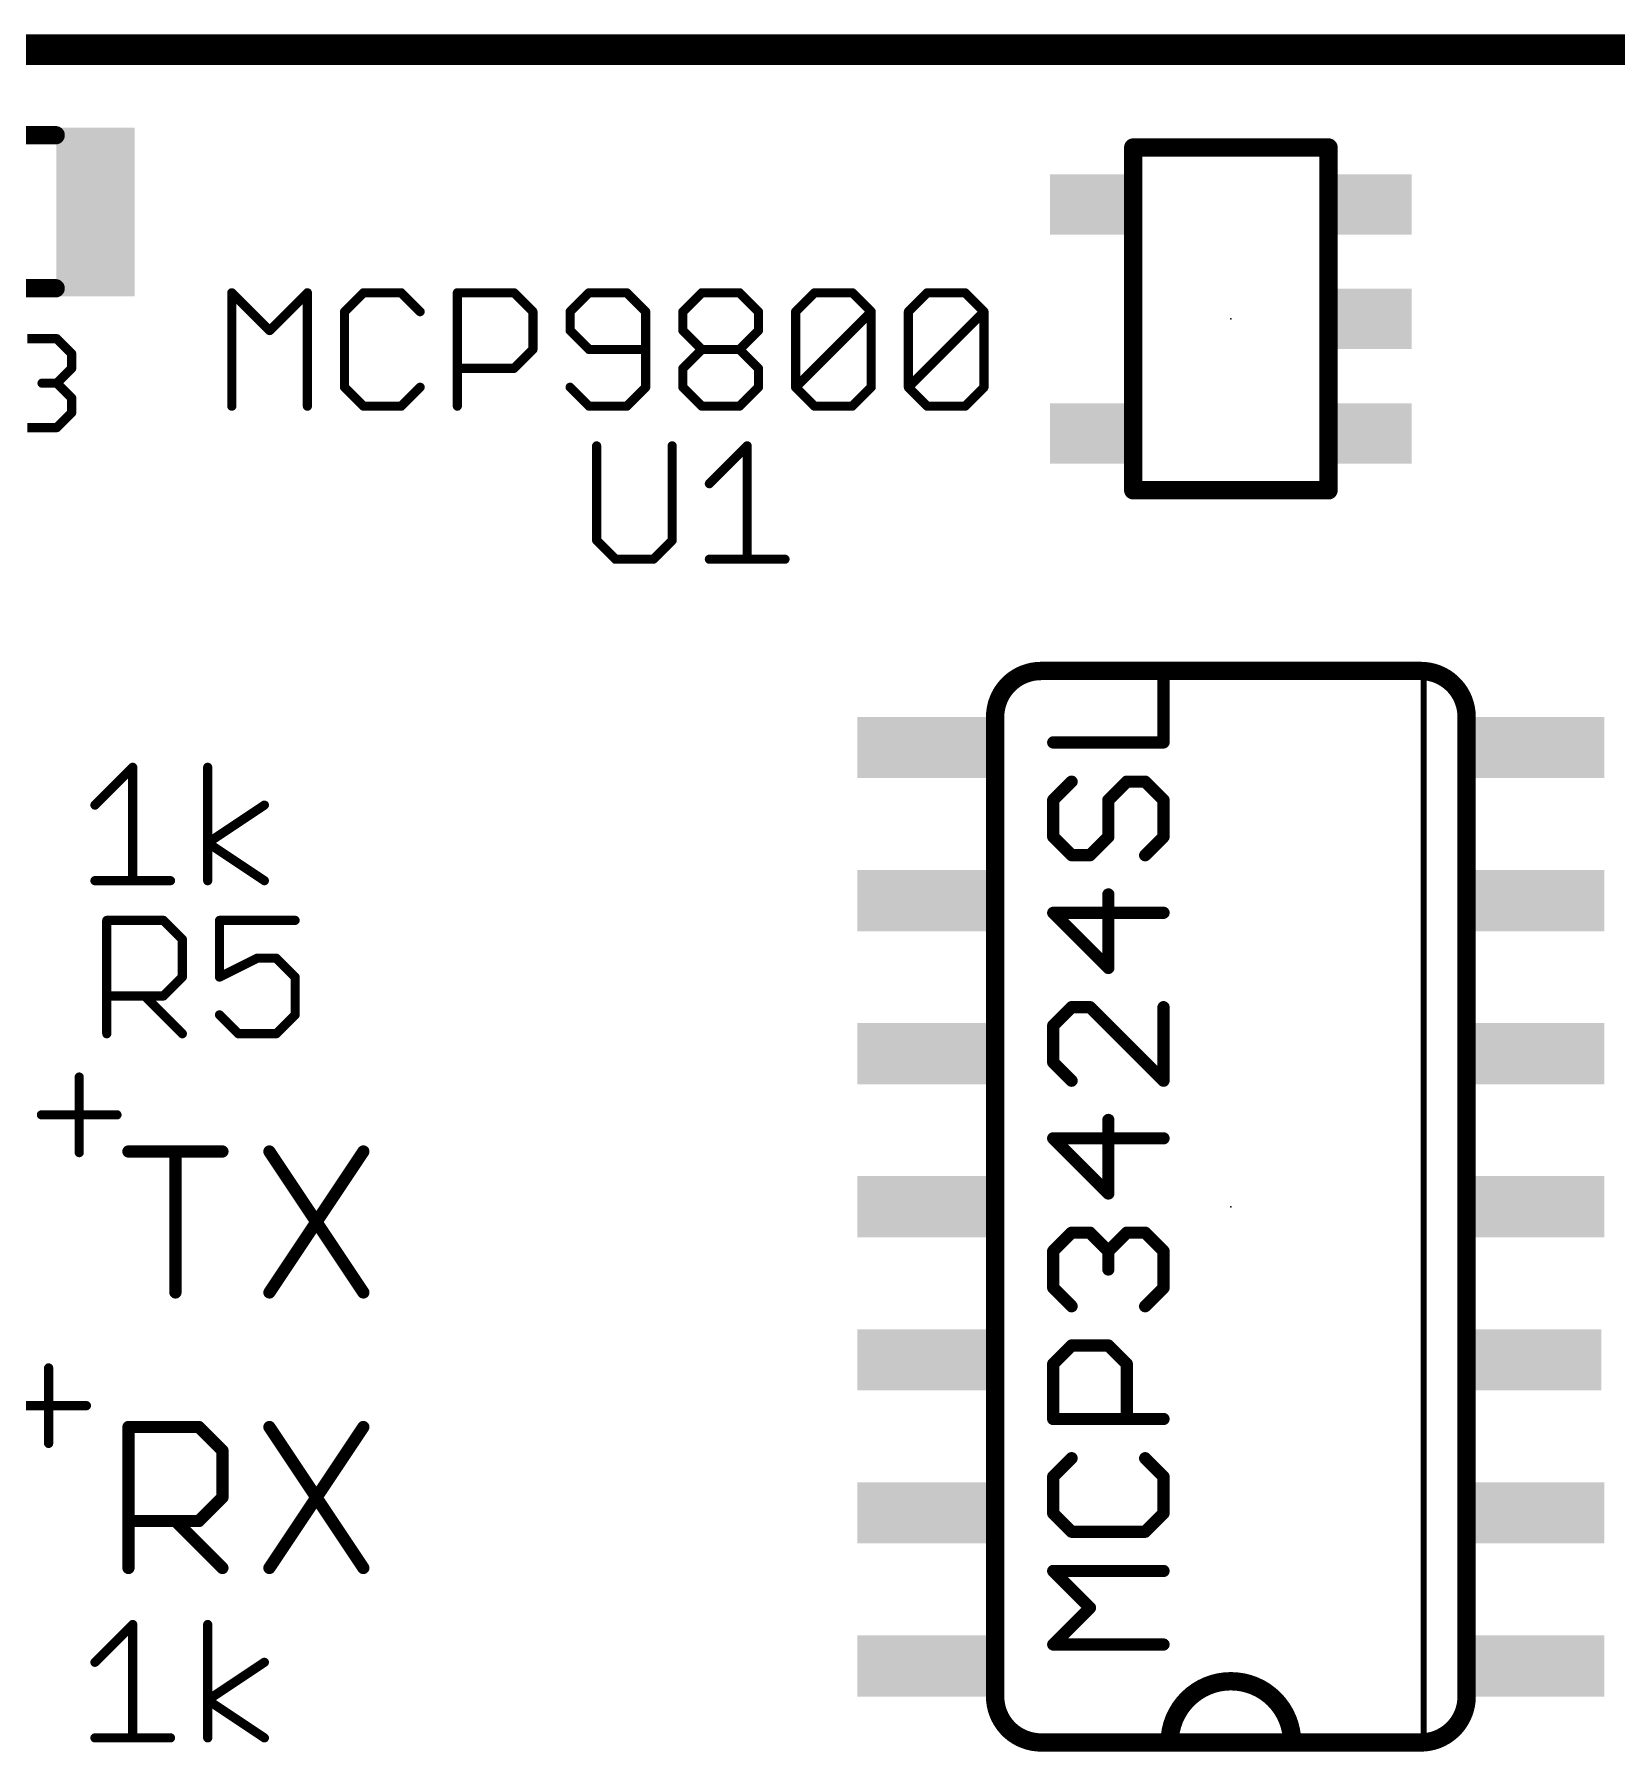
# Model space of a CAD drawing. Extents: x -0.25 to 3.05, y 0.15 to 2.67.
# Drawn here: x 1.159 to 1.676, y 1.522 to 2.083 of the extents above; entities that cross this region are included whole.
import ezdxf

# ---------------------------------------------------------------- set-up
doc = ezdxf.new("R2010")
doc.units = 0
for name, color, linetype in [('21', 7, 'CONTINUOUS'), ('23', 7, 'CONTINUOUS'), ('25', 253, 'CONTINUOUS'), ('27', 253, 'CONTINUOUS'), ('51', 2, 'CONTINUOUS')]:
    doc.layers.add(name, color=color, linetype=linetype)

# ---------------------------------------------------------------- blocks, each defined once
blk = doc.blocks.new('RECT')
blk.add_solid([(-0.5, -0.5), (0.5, -0.5), (-0.5, 0.5), (0.5, 0.5)])

msp = doc.modelspace()

# ---------------------------------------------------------------- linework, layer by layer
at = {"layer": '21'}
for points, const_width in [([(1.140945, 2.077953), (1.959055, 2.077953)], 0.01), ([(1.51811, 2.045984), (1.58189, 2.045984)], 0.006), ([(1.51811, 2.042283), (1.51811, 2.045984)], 0.006), ([(1.58189, 2.045984), (1.58189, 2.042283)], 0.006), ([(1.51811, 1.969449), (1.51811, 2.010551)], 0.006), ([(1.58189, 2.010551), (1.58189, 2.00685)], 0.006), ([(1.58189, 1.97315), (1.58189, 1.969449)], 0.006), ([(1.51811, 1.934016), (1.51811, 1.937717)], 0.006), ([(1.58189, 1.934016), (1.51811, 1.934016)], 0.006), ([(1.58189, 1.937717), (1.58189, 1.934016)], 0.006), ([(1.612, 1.875), (1.488, 1.875)], 0.006), ([(1.613, 1.525), (1.613, 1.875)], 0.002), ([(1.488, 1.525), (1.53, 1.525)], 0.006), ([(1.53, 1.525), (1.57, 1.525)], 0.006), ([(1.57, 1.525), (1.612, 1.525)], 0.006)]:
    msp.add_lwpolyline(points, dxfattribs=dict(at, const_width=const_width))
for points, const_width in [([(1.51811, 2.047484, 1), (1.51811, 2.044484)], 0.003), ([(1.51961, 2.045984, 1), (1.51661, 2.045984)], 0.003), ([(1.58339, 2.045984, 1), (1.58039, 2.045984)], 0.003), ([(1.58189, 2.044484, 1), (1.58189, 2.047484)], 0.003), ([(1.51661, 2.042283, 1), (1.51961, 2.042283)], 0.003), ([(1.58039, 2.042283, 1), (1.58339, 2.042283)], 0.003), ([(1.51961, 2.010551, 1), (1.51661, 2.010551)], 0.003), ([(1.58339, 2.010551, 1), (1.58039, 2.010551)], 0.003), ([(1.58039, 2.00685, 1), (1.58339, 2.00685)], 0.003), ([(1.58339, 1.97315, 1), (1.58039, 1.97315)], 0.003), ([(1.51661, 1.969449, 1), (1.51961, 1.969449)], 0.003), ([(1.58039, 1.969449, 1), (1.58339, 1.969449)], 0.003), ([(1.51961, 1.937717, 1), (1.51661, 1.937717)], 0.003), ([(1.51811, 1.935516, 1), (1.51811, 1.932516)], 0.003), ([(1.51661, 1.934016, 1), (1.51961, 1.934016)], 0.003), ([(1.58339, 1.937717, 1), (1.58039, 1.937717)], 0.003), ([(1.58039, 1.934016, 1), (1.58339, 1.934016)], 0.003), ([(1.58189, 1.932516, 1), (1.58189, 1.935516)], 0.003), ([(1.488, 1.875, 0.414214), (1.473, 1.86)], 0.006), ([(1.488, 1.8765, 1), (1.488, 1.8735)], 0.003), ([(1.488, 1.8735, 1), (1.488, 1.8765)], 0.003), ([(1.627, 1.86, 0.414214), (1.612, 1.875)], 0.006), ([(1.612, 1.8765, 1), (1.612, 1.8735)], 0.003), ([(1.612, 1.8735, 1), (1.612, 1.8765)], 0.003), ([(1.6135, 1.875, 1), (1.6125, 1.875)], 0.001), ([(1.4715, 1.86, 1), (1.4745, 1.86)], 0.003), ([(1.6255, 1.86, 1), (1.6285, 1.86)], 0.003), ([(1.473, 1.54, 0.414214), (1.488, 1.525)], 0.006), ([(1.4745, 1.54, 1), (1.4715, 1.54)], 0.003), ([(1.57, 1.525, 1), (1.53, 1.525)], 0.006), ([(1.612, 1.525, 0.414214), (1.627, 1.54)], 0.006), ([(1.6285, 1.54, 1), (1.6255, 1.54)], 0.003), ([(1.488, 1.5265, 1), (1.488, 1.5235)], 0.003), ([(1.488, 1.5235, 1), (1.488, 1.5265)], 0.003), ([(1.53, 1.5265, 1), (1.53, 1.5235)], 0.003), ([(1.5285, 1.525, 1), (1.5315, 1.525)], 0.003), ([(1.53, 1.5235, 1), (1.53, 1.5265)], 0.003), ([(1.57, 1.5265, 1), (1.57, 1.5235)], 0.003), ([(1.5685, 1.525, 1), (1.5715, 1.525)], 0.003), ([(1.57, 1.5235, 1), (1.57, 1.5265)], 0.003), ([(1.612, 1.5265, 1), (1.612, 1.5235)], 0.003), ([(1.612, 1.5235, 1), (1.612, 1.5265)], 0.003), ([(1.6125, 1.525, 1), (1.6135, 1.525)], 0.001)]:
    msp.add_lwpolyline(points, format="xyb", dxfattribs=dict(at, const_width=const_width))
at = {"layer": '23'}
for p in [(1.55, 1.99), (1.55, 1.7)]:
    msp.add_point(p, dxfattribs=at)
at = {"layer": '25'}
for points, const_width in [([(1.156872, 1.983525), (1.166547, 1.983525)], 0.003), ([(1.166547, 1.983525), (1.171385, 1.978687)], 0.003), ([(1.171385, 1.978687), (1.171385, 1.97385)], 0.003), ([(1.171385, 1.97385), (1.166547, 1.969012)], 0.003), ([(1.166547, 1.969012), (1.16171, 1.969012)], 0.003), ([(1.166547, 1.969012), (1.171385, 1.964175)], 0.003), ([(1.171385, 1.964175), (1.171385, 1.959337)], 0.003), ([(1.171385, 1.959337), (1.166547, 1.9545)], 0.003), ([(1.166547, 1.9545), (1.156872, 1.9545)], 0.003), ([(1.342837, 1.948532), (1.342837, 1.917672)], 0.003), ([(1.367525, 1.917672), (1.367525, 1.948532)], 0.003), ([(1.379669, 1.936188), (1.392012, 1.948532)], 0.003), ([(1.392012, 1.948532), (1.392012, 1.9115)], 0.003), ([(1.342837, 1.917672), (1.349009, 1.9115)], 0.003), ([(1.361353, 1.9115), (1.367525, 1.917672)], 0.003), ([(1.349009, 1.9115), (1.361353, 1.9115)], 0.003), ([(1.379669, 1.9115), (1.404356, 1.9115)], 0.003), ([(1.182837, 1.7565), (1.182837, 1.793532)], 0.003), ([(1.182837, 1.793532), (1.201353, 1.793532)], 0.003), ([(1.201353, 1.793532), (1.207525, 1.78736)], 0.003), ([(1.244356, 1.793532), (1.219669, 1.793532)], 0.003), ([(1.219669, 1.793532), (1.219669, 1.775016)], 0.003), ([(1.207525, 1.78736), (1.207525, 1.775016)], 0.003), ([(1.219669, 1.775016), (1.232012, 1.781188)], 0.003), ([(1.232012, 1.781188), (1.238184, 1.781188)], 0.003), ([(1.238184, 1.781188), (1.244356, 1.775016)], 0.003), ([(1.207525, 1.775016), (1.201353, 1.768844)], 0.003), ([(1.244356, 1.775016), (1.244356, 1.762672)], 0.003), ([(1.201353, 1.768844), (1.182837, 1.768844)], 0.003), ([(1.195181, 1.768844), (1.207525, 1.7565)], 0.003), ([(1.22584, 1.7565), (1.219669, 1.762672)], 0.003), ([(1.244356, 1.762672), (1.238184, 1.7565)], 0.003), ([(1.238184, 1.7565), (1.22584, 1.7565)], 0.003), ([(1.173844, 1.74236), (1.173844, 1.717672)], 0.003), ([(1.1615, 1.730016), (1.186188, 1.730016)], 0.003), ([(1.189921, 1.718039), (1.220614, 1.718039)], 0.004), ([(1.205268, 1.672), (1.205268, 1.718039)], 0.004), ([(1.235961, 1.718039), (1.266653, 1.672)], 0.004), ([(1.266653, 1.718039), (1.235961, 1.672)], 0.004), ([(1.163844, 1.64736), (1.163844, 1.622672)], 0.003), ([(1.1515, 1.635016), (1.176188, 1.635016)], 0.003), ([(1.189921, 1.582), (1.189921, 1.628039)], 0.004), ([(1.189921, 1.628039), (1.212941, 1.628039)], 0.004), ([(1.212941, 1.628039), (1.220614, 1.620366)], 0.004), ([(1.235961, 1.628039), (1.266653, 1.582)], 0.004), ([(1.266653, 1.628039), (1.235961, 1.582)], 0.004), ([(1.220614, 1.620366), (1.220614, 1.60502)], 0.004), ([(1.220614, 1.60502), (1.212941, 1.597346)], 0.004), ([(1.212941, 1.597346), (1.189921, 1.597346)], 0.004), ([(1.205268, 1.597346), (1.220614, 1.582)], 0.004)]:
    msp.add_lwpolyline(points, dxfattribs=dict(at, const_width=const_width))
for points, const_width in [([(1.167077, 1.984055, 1), (1.166017, 1.982994)], 0.0015), ([(1.166547, 1.982775, 1), (1.166547, 1.984275)], 0.0015), ([(1.172135, 1.978687, 1), (1.170635, 1.978687)], 0.0015), ([(1.170635, 1.97385, 1), (1.172135, 1.97385)], 0.0015), ([(1.170854, 1.978157, 1), (1.171915, 1.979218)], 0.0015), ([(1.171915, 1.973319, 1), (1.170854, 1.97438)], 0.0015), ([(1.16171, 1.969762, 1), (1.16171, 1.968262)], 0.0015), ([(1.167077, 1.969543, 1), (1.166017, 1.968482)], 0.0015), ([(1.166017, 1.969543, 1), (1.167077, 1.968482)], 0.0015), ([(1.166547, 1.968262, 1), (1.166547, 1.969762)], 0.0015), ([(1.172135, 1.964175, 1), (1.170635, 1.964175)], 0.0015), ([(1.170854, 1.963644, 1), (1.171915, 1.964705)], 0.0015), ([(1.170635, 1.959337, 1), (1.172135, 1.959337)], 0.0015), ([(1.171915, 1.958807, 1), (1.170854, 1.959868)], 0.0015), ([(1.166017, 1.95503, 1), (1.167077, 1.95397)], 0.0015), ([(1.166547, 1.95375, 1), (1.166547, 1.95525)], 0.0015), ([(1.343587, 1.948532, 1), (1.342087, 1.948532)], 0.0015), ([(1.368275, 1.948532, 1), (1.366775, 1.948532)], 0.0015), ([(1.392762, 1.948532, 1), (1.391262, 1.948532)], 0.0015), ([(1.392543, 1.948001, 1), (1.391482, 1.949062)], 0.0015), ([(1.379138, 1.936718, 1), (1.380199, 1.935657)], 0.0015), ([(1.343367, 1.918202, 1), (1.342307, 1.917142)], 0.0015), ([(1.368055, 1.917142, 1), (1.366995, 1.918202)], 0.0015), ([(1.342087, 1.917672, 1), (1.343587, 1.917672)], 0.0015), ([(1.349009, 1.91225, 1), (1.349009, 1.91075)], 0.0015), ([(1.361353, 1.91075, 1), (1.361353, 1.91225)], 0.0015), ([(1.366775, 1.917672, 1), (1.368275, 1.917672)], 0.0015), ([(1.379669, 1.91225, 1), (1.379669, 1.91075)], 0.0015), ([(1.404356, 1.91075, 1), (1.404356, 1.91225)], 0.0015), ([(1.348479, 1.91097, 1), (1.349539, 1.91203)], 0.0015), ([(1.360823, 1.91203, 1), (1.361883, 1.91097)], 0.0015), ([(1.391262, 1.9115, 1), (1.392762, 1.9115)], 0.0015), ([(1.183587, 1.793532, 1), (1.182087, 1.793532)], 0.0015), ([(1.182837, 1.794282, 1), (1.182837, 1.792782)], 0.0015), ([(1.201883, 1.794062, 1), (1.200823, 1.793001)], 0.0015), ([(1.201353, 1.792782, 1), (1.201353, 1.794282)], 0.0015), ([(1.219669, 1.794282, 1), (1.219669, 1.792782)], 0.0015), ([(1.220419, 1.793532, 1), (1.218919, 1.793532)], 0.0015), ([(1.244356, 1.792782, 1), (1.244356, 1.794282)], 0.0015), ([(1.208275, 1.78736, 1), (1.206775, 1.78736)], 0.0015), ([(1.206995, 1.786829, 1), (1.208055, 1.78789)], 0.0015), ([(1.232012, 1.781938, 1), (1.232012, 1.780438)], 0.0015), ([(1.232348, 1.780517, 1), (1.231677, 1.781859)], 0.0015), ([(1.238715, 1.781718, 1), (1.237654, 1.780657)], 0.0015), ([(1.238184, 1.780438, 1), (1.238184, 1.781938)], 0.0015), ([(1.206775, 1.775016, 1), (1.208275, 1.775016)], 0.0015), ([(1.208055, 1.774485, 1), (1.206995, 1.775546)], 0.0015), ([(1.219333, 1.775687, 1), (1.220004, 1.774345)], 0.0015), ([(1.218919, 1.775016, 1), (1.220419, 1.775016)], 0.0015), ([(1.245106, 1.775016, 1), (1.243606, 1.775016)], 0.0015), ([(1.243826, 1.774485, 1), (1.244887, 1.775546)], 0.0015), ([(1.182837, 1.769594, 1), (1.182837, 1.768094)], 0.0015), ([(1.195711, 1.769374, 1), (1.194651, 1.768314)], 0.0015), ([(1.200823, 1.769374, 1), (1.201883, 1.768314)], 0.0015), ([(1.201353, 1.768094, 1), (1.201353, 1.769594)], 0.0015), ([(1.220199, 1.763202, 1), (1.219138, 1.762142)], 0.0015), ([(1.243606, 1.762672, 1), (1.245106, 1.762672)], 0.0015), ([(1.244887, 1.762142, 1), (1.243826, 1.763202)], 0.0015), ([(1.182087, 1.7565, 1), (1.183587, 1.7565)], 0.0015), ([(1.206995, 1.75597, 1), (1.208055, 1.75703)], 0.0015), ([(1.22584, 1.75725, 1), (1.22584, 1.75575)], 0.0015), ([(1.22531, 1.75597, 1), (1.226371, 1.75703)], 0.0015), ([(1.237654, 1.75703, 1), (1.238715, 1.75597)], 0.0015), ([(1.238184, 1.75575, 1), (1.238184, 1.75725)], 0.0015), ([(1.174594, 1.74236, 1), (1.173094, 1.74236)], 0.0015), ([(1.1615, 1.730766, 1), (1.1615, 1.729266)], 0.0015), ([(1.186188, 1.729266, 1), (1.186188, 1.730766)], 0.0015), ([(1.173094, 1.717672, 1), (1.174594, 1.717672)], 0.0015), ([(1.189921, 1.719039, 1), (1.189921, 1.717039)], 0.002), ([(1.206268, 1.718039, 1), (1.204268, 1.718039)], 0.002), ([(1.220614, 1.717039, 1), (1.220614, 1.719039)], 0.002), ([(1.236793, 1.718594, 1), (1.235129, 1.717485)], 0.002), ([(1.267485, 1.717485, 1), (1.265821, 1.718594)], 0.002), ([(1.204268, 1.672, 1), (1.206268, 1.672)], 0.002), ([(1.235129, 1.672555, 1), (1.236793, 1.671445)], 0.002), ([(1.265821, 1.671445, 1), (1.267485, 1.672555)], 0.002), ([(1.164594, 1.64736, 1), (1.163094, 1.64736)], 0.0015), ([(1.176188, 1.634266, 1), (1.176188, 1.635766)], 0.0015), ([(1.190921, 1.628039, 1), (1.188921, 1.628039)], 0.002), ([(1.189921, 1.629039, 1), (1.189921, 1.627039)], 0.002), ([(1.213648, 1.628746, 1), (1.212234, 1.627332)], 0.002), ([(1.212941, 1.627039, 1), (1.212941, 1.629039)], 0.002), ([(1.236793, 1.628594, 1), (1.235129, 1.627485)], 0.002), ([(1.267485, 1.627485, 1), (1.265821, 1.628594)], 0.002), ([(1.163094, 1.622672, 1), (1.164594, 1.622672)], 0.0015), ([(1.221614, 1.620366, 1), (1.219614, 1.620366)], 0.002), ([(1.219907, 1.619659, 1), (1.221321, 1.621073)], 0.002), ([(1.219614, 1.60502, 1), (1.221614, 1.60502)], 0.002), ([(1.221321, 1.604312, 1), (1.219907, 1.605727)], 0.002), ([(1.189921, 1.598346, 1), (1.189921, 1.596346)], 0.002), ([(1.205975, 1.598053, 1), (1.204561, 1.596639)], 0.002), ([(1.212234, 1.598053, 1), (1.213648, 1.596639)], 0.002), ([(1.212941, 1.596346, 1), (1.212941, 1.598346)], 0.002), ([(1.188921, 1.582, 1), (1.190921, 1.582)], 0.002), ([(1.219907, 1.581293, 1), (1.221321, 1.582707)], 0.002), ([(1.235129, 1.582555, 1), (1.236793, 1.581445)], 0.002), ([(1.265821, 1.581445, 1), (1.267485, 1.582555)], 0.002)]:
    msp.add_lwpolyline(points, format="xyb", dxfattribs=dict(at, const_width=const_width))
at = {"layer": '27'}
for points, const_width in [([(1.22421, 1.999062, 1), (1.223149, 1.998001)], 0.0015), ([(1.22443, 1.998532, 1), (1.22293, 1.998532)], 0.0015), ([(1.249117, 1.998532, 1), (1.247617, 1.998532)], 0.0015), ([(1.248898, 1.998001, 1), (1.247837, 1.999062)], 0.0015), ([(1.266683, 1.999282, 1), (1.266683, 1.997782)], 0.0015), ([(1.267213, 1.998001, 1), (1.266153, 1.999062)], 0.0015), ([(1.279557, 1.999062, 1), (1.278497, 1.998001)], 0.0015), ([(1.279027, 1.997782, 1), (1.279027, 1.999282)], 0.0015), ([(1.298093, 1.998532, 1), (1.296593, 1.998532)], 0.0015), ([(1.297343, 1.999282, 1), (1.297343, 1.997782)], 0.0015), ([(1.316389, 1.999062, 1), (1.315328, 1.998001)], 0.0015), ([(1.315858, 1.997782, 1), (1.315858, 1.999282)], 0.0015), ([(1.340346, 1.999282, 1), (1.340346, 1.997782)], 0.0015), ([(1.340876, 1.998001, 1), (1.339816, 1.999062)], 0.0015), ([(1.35322, 1.999062, 1), (1.35216, 1.998001)], 0.0015), ([(1.35269, 1.997782, 1), (1.35269, 1.999282)], 0.0015), ([(1.377177, 1.999282, 1), (1.377177, 1.997782)], 0.0015), ([(1.377708, 1.998001, 1), (1.376647, 1.999062)], 0.0015), ([(1.390052, 1.999062, 1), (1.388991, 1.998001)], 0.0015), ([(1.389521, 1.997782, 1), (1.389521, 1.999282)], 0.0015), ([(1.414009, 1.999282, 1), (1.414009, 1.997782)], 0.0015), ([(1.414539, 1.998001, 1), (1.413479, 1.999062)], 0.0015), ([(1.426883, 1.999062, 1), (1.425822, 1.998001)], 0.0015), ([(1.426353, 1.997782, 1), (1.426353, 1.999282)], 0.0015), ([(1.45084, 1.999282, 1), (1.45084, 1.997782)], 0.0015), ([(1.451371, 1.998001, 1), (1.45031, 1.999062)], 0.0015), ([(1.463715, 1.999062, 1), (1.462654, 1.998001)], 0.0015), ([(1.463184, 1.997782, 1), (1.463184, 1.999282)], 0.0015), ([(1.261261, 1.99236, 1), (1.259761, 1.99236)], 0.0015), ([(1.259981, 1.99289, 1), (1.261042, 1.991829)], 0.0015), ([(1.284669, 1.991829, 1), (1.285729, 1.99289)], 0.0015), ([(1.32278, 1.99236, 1), (1.32128, 1.99236)], 0.0015), ([(1.3215, 1.991829, 1), (1.322561, 1.99289)], 0.0015), ([(1.334924, 1.99236, 1), (1.333424, 1.99236)], 0.0015), ([(1.333644, 1.99289, 1), (1.334704, 1.991829)], 0.0015), ([(1.359612, 1.99236, 1), (1.358112, 1.99236)], 0.0015), ([(1.358332, 1.991829, 1), (1.359392, 1.99289)], 0.0015), ([(1.370475, 1.99289, 1), (1.371536, 1.991829)], 0.0015), ([(1.371756, 1.99236, 1), (1.370256, 1.99236)], 0.0015), ([(1.396443, 1.99236, 1), (1.394943, 1.99236)], 0.0015), ([(1.395163, 1.991829, 1), (1.396224, 1.99289)], 0.0015), ([(1.408587, 1.99236, 1), (1.407087, 1.99236)], 0.0015), ([(1.407307, 1.99289, 1), (1.408367, 1.991829)], 0.0015), ([(1.433275, 1.99236, 1), (1.431775, 1.99236)], 0.0015), ([(1.433055, 1.991829, 1), (1.431994, 1.99289)], 0.0015), ([(1.431994, 1.991829, 1), (1.433055, 1.99289)], 0.0015), ([(1.445418, 1.99236, 1), (1.443918, 1.99236)], 0.0015), ([(1.444138, 1.99289, 1), (1.445199, 1.991829)], 0.0015), ([(1.470106, 1.99236, 1), (1.468606, 1.99236)], 0.0015), ([(1.469887, 1.991829, 1), (1.468826, 1.99289)], 0.0015), ([(1.468826, 1.991829, 1), (1.469887, 1.99289)], 0.0015), ([(1.235493, 1.986718, 1), (1.236554, 1.985657)], 0.0015), ([(1.235493, 1.985657, 1), (1.236554, 1.986718)], 0.0015), ([(1.334704, 1.986718, 1), (1.333644, 1.985657)], 0.0015), ([(1.333424, 1.986188, 1), (1.334924, 1.986188)], 0.0015), ([(1.371536, 1.986718, 1), (1.370475, 1.985657)], 0.0015), ([(1.370256, 1.986188, 1), (1.371756, 1.986188)], 0.0015), ([(1.394943, 1.986188, 1), (1.396443, 1.986188)], 0.0015), ([(1.396224, 1.985657, 1), (1.395163, 1.986718)], 0.0015), ([(1.32128, 1.980016, 1), (1.32278, 1.980016)], 0.0015), ([(1.322561, 1.979485, 1), (1.3215, 1.980546)], 0.0015), ([(1.340346, 1.980766, 1), (1.340346, 1.979266)], 0.0015), ([(1.339816, 1.979485, 1), (1.340876, 1.980546)], 0.0015), ([(1.358862, 1.979266, 1), (1.358862, 1.980766)], 0.0015), ([(1.377177, 1.980766, 1), (1.377177, 1.979266)], 0.0015), ([(1.377708, 1.979485, 1), (1.376647, 1.980546)], 0.0015), ([(1.376647, 1.979485, 1), (1.377708, 1.980546)], 0.0015), ([(1.390052, 1.980546, 1), (1.388991, 1.979485)], 0.0015), ([(1.388991, 1.980546, 1), (1.390052, 1.979485)], 0.0015), ([(1.389521, 1.979266, 1), (1.389521, 1.980766)], 0.0015), ([(1.297343, 1.974594, 1), (1.297343, 1.973094)], 0.0015), ([(1.315328, 1.974374, 1), (1.316389, 1.973314)], 0.0015), ([(1.315858, 1.973094, 1), (1.315858, 1.974594)], 0.0015), ([(1.371756, 1.973844, 1), (1.370256, 1.973844)], 0.0015), ([(1.370475, 1.974374, 1), (1.371536, 1.973314)], 0.0015), ([(1.396443, 1.973844, 1), (1.394943, 1.973844)], 0.0015), ([(1.395163, 1.973314, 1), (1.396224, 1.974374)], 0.0015), ([(1.261042, 1.968202, 1), (1.259981, 1.967142)], 0.0015), ([(1.285729, 1.967142, 1), (1.284669, 1.968202)], 0.0015), ([(1.334704, 1.968202, 1), (1.333644, 1.967142)], 0.0015), ([(1.359392, 1.967142, 1), (1.358332, 1.968202)], 0.0015), ([(1.371536, 1.968202, 1), (1.370475, 1.967142)], 0.0015), ([(1.396224, 1.967142, 1), (1.395163, 1.968202)], 0.0015), ([(1.408367, 1.968202, 1), (1.407307, 1.967142)], 0.0015), ([(1.407307, 1.968202, 1), (1.408367, 1.967142)], 0.0015), ([(1.433055, 1.967142, 1), (1.431994, 1.968202)], 0.0015), ([(1.445199, 1.968202, 1), (1.444138, 1.967142)], 0.0015), ([(1.444138, 1.968202, 1), (1.445199, 1.967142)], 0.0015), ([(1.469887, 1.967142, 1), (1.468826, 1.968202)], 0.0015), ([(1.259761, 1.967672, 1), (1.261261, 1.967672)], 0.0015), ([(1.358112, 1.967672, 1), (1.359612, 1.967672)], 0.0015), ([(1.370256, 1.967672, 1), (1.371756, 1.967672)], 0.0015), ([(1.394943, 1.967672, 1), (1.396443, 1.967672)], 0.0015), ([(1.407087, 1.967672, 1), (1.408587, 1.967672)], 0.0015), ([(1.431775, 1.967672, 1), (1.433275, 1.967672)], 0.0015), ([(1.443918, 1.967672, 1), (1.445418, 1.967672)], 0.0015), ([(1.468606, 1.967672, 1), (1.470106, 1.967672)], 0.0015), ([(1.22293, 1.9615, 1), (1.22443, 1.9615)], 0.0015), ([(1.247617, 1.9615, 1), (1.249117, 1.9615)], 0.0015), ([(1.266683, 1.96225, 1), (1.266683, 1.96075)], 0.0015), ([(1.266153, 1.96097, 1), (1.267213, 1.96203)], 0.0015), ([(1.278497, 1.96203, 1), (1.279557, 1.96097)], 0.0015), ([(1.279027, 1.96075, 1), (1.279027, 1.96225)], 0.0015), ([(1.296593, 1.9615, 1), (1.298093, 1.9615)], 0.0015), ([(1.340346, 1.96225, 1), (1.340346, 1.96075)], 0.0015), ([(1.339816, 1.96097, 1), (1.340876, 1.96203)], 0.0015), ([(1.35216, 1.96203, 1), (1.35322, 1.96097)], 0.0015), ([(1.35269, 1.96075, 1), (1.35269, 1.96225)], 0.0015), ([(1.377177, 1.96225, 1), (1.377177, 1.96075)], 0.0015), ([(1.376647, 1.96097, 1), (1.377708, 1.96203)], 0.0015), ([(1.388991, 1.96203, 1), (1.390052, 1.96097)], 0.0015), ([(1.389521, 1.96075, 1), (1.389521, 1.96225)], 0.0015), ([(1.414009, 1.96225, 1), (1.414009, 1.96075)], 0.0015), ([(1.413479, 1.96097, 1), (1.414539, 1.96203)], 0.0015), ([(1.425822, 1.96203, 1), (1.426883, 1.96097)], 0.0015), ([(1.426353, 1.96075, 1), (1.426353, 1.96225)], 0.0015), ([(1.45084, 1.96225, 1), (1.45084, 1.96075)], 0.0015), ([(1.45031, 1.96097, 1), (1.451371, 1.96203)], 0.0015), ([(1.462654, 1.96203, 1), (1.463715, 1.96097)], 0.0015), ([(1.463184, 1.96075, 1), (1.463184, 1.96225)], 0.0015), ([(1.529, 1.875672, 1), (1.527, 1.875672)], 0.002), ([(1.491969, 1.852652, 1), (1.491969, 1.850652)], 0.002), ([(1.527, 1.851652, 1), (1.529, 1.851652)], 0.002), ([(1.528, 1.850652, 1), (1.528, 1.852652)], 0.002), ([(1.19207, 1.843532, 1), (1.19057, 1.843532)], 0.0015), ([(1.19185, 1.843001, 1), (1.190789, 1.844062)], 0.0015), ([(1.216557, 1.843532, 1), (1.215057, 1.843532)], 0.0015), ([(1.498682, 1.838133, 1), (1.497267, 1.839548)], 0.002), ([(1.51599, 1.839841, 1), (1.51599, 1.837841)], 0.002), ([(1.516697, 1.838133, 1), (1.515283, 1.839548)], 0.002), ([(1.522702, 1.839548, 1), (1.521288, 1.838133)], 0.002), ([(1.521995, 1.837841, 1), (1.521995, 1.839841)], 0.002), ([(1.492969, 1.832836, 1), (1.490969, 1.832836)], 0.002), ([(1.491262, 1.833543, 1), (1.492676, 1.832128)], 0.002), ([(1.510985, 1.832836, 1), (1.508985, 1.832836)], 0.002), ([(1.509278, 1.833543, 1), (1.510692, 1.832128)], 0.002), ([(1.529, 1.832836, 1), (1.527, 1.832836)], 0.002), ([(1.527293, 1.832128, 1), (1.528707, 1.833543)], 0.002), ([(1.178445, 1.831718, 1), (1.179506, 1.830657)], 0.0015), ([(1.234739, 1.830564, 1), (1.233907, 1.831812)], 0.0015), ([(1.216223, 1.819468, 1), (1.215391, 1.81822)], 0.0015), ([(1.215391, 1.819468, 1), (1.216223, 1.81822)], 0.0015), ([(1.492676, 1.821532, 1), (1.491262, 1.820118)], 0.002), ([(1.490969, 1.820825, 1), (1.492969, 1.820825)], 0.002), ([(1.508985, 1.820825, 1), (1.510985, 1.820825)], 0.002), ([(1.510692, 1.820118, 1), (1.509278, 1.821532)], 0.002), ([(1.527, 1.820825, 1), (1.529, 1.820825)], 0.002), ([(1.528707, 1.820118, 1), (1.527293, 1.821532)], 0.002), ([(1.497974, 1.81582, 1), (1.497974, 1.81382)], 0.002), ([(1.497267, 1.814113, 1), (1.498682, 1.815527)], 0.002), ([(1.503272, 1.815527, 1), (1.504687, 1.814113)], 0.002), ([(1.50398, 1.81382, 1), (1.50398, 1.81582)], 0.002), ([(1.521288, 1.815527, 1), (1.522702, 1.814113)], 0.002), ([(1.178976, 1.80725, 1), (1.178976, 1.80575)], 0.0015), ([(1.19057, 1.8065, 1), (1.19207, 1.8065)], 0.0015), ([(1.203663, 1.80575, 1), (1.203663, 1.80725)], 0.0015), ([(1.215057, 1.8065, 1), (1.216557, 1.8065)], 0.0015), ([(1.233907, 1.805876, 1), (1.234739, 1.807124)], 0.0015), ([(1.510985, 1.802009, 1), (1.508985, 1.802009)], 0.002), ([(1.491969, 1.797004, 1), (1.491969, 1.795004)], 0.002), ([(1.492676, 1.796711, 1), (1.491262, 1.795297)], 0.002), ([(1.528, 1.795004, 1), (1.528, 1.797004)], 0.002), ([(1.508985, 1.777989, 1), (1.510985, 1.777989)], 0.002), ([(1.509278, 1.777282, 1), (1.510692, 1.778696)], 0.002), ([(1.497974, 1.766178, 1), (1.497974, 1.764178)], 0.002), ([(1.498682, 1.764471, 1), (1.497267, 1.765885)], 0.002), ([(1.504687, 1.765885, 1), (1.503272, 1.764471)], 0.002), ([(1.50398, 1.764178, 1), (1.50398, 1.766178)], 0.002), ([(1.529, 1.765178, 1), (1.527, 1.765178)], 0.002), ([(1.492969, 1.759173, 1), (1.490969, 1.759173)], 0.002), ([(1.491262, 1.75988, 1), (1.492676, 1.758465)], 0.002), ([(1.492676, 1.747869, 1), (1.491262, 1.746455)], 0.002), ([(1.490969, 1.747162, 1), (1.492969, 1.747162)], 0.002), ([(1.497267, 1.74045, 1), (1.498682, 1.741864)], 0.002), ([(1.527, 1.741157, 1), (1.529, 1.741157)], 0.002), ([(1.527293, 1.74045, 1), (1.528707, 1.741864)], 0.002), ([(1.510985, 1.728346, 1), (1.508985, 1.728346)], 0.002), ([(1.491969, 1.723341, 1), (1.491969, 1.721341)], 0.002), ([(1.492676, 1.723048, 1), (1.491262, 1.721634)], 0.002), ([(1.528, 1.721341, 1), (1.528, 1.723341)], 0.002), ([(1.508985, 1.704326, 1), (1.510985, 1.704326)], 0.002), ([(1.509278, 1.703619, 1), (1.510692, 1.705033)], 0.002), ([(1.497974, 1.692515, 1), (1.497974, 1.690515)], 0.002), ([(1.498682, 1.690808, 1), (1.497267, 1.692222)], 0.002), ([(1.504687, 1.692222, 1), (1.503272, 1.690808)], 0.002), ([(1.50398, 1.690515, 1), (1.50398, 1.692515)], 0.002), ([(1.51599, 1.692515, 1), (1.51599, 1.690515)], 0.002), ([(1.516697, 1.690808, 1), (1.515283, 1.692222)], 0.002), ([(1.522702, 1.692222, 1), (1.521288, 1.690808)], 0.002), ([(1.521995, 1.690515, 1), (1.521995, 1.692515)], 0.002), ([(1.492969, 1.68551, 1), (1.490969, 1.68551)], 0.002), ([(1.491262, 1.686217, 1), (1.492676, 1.684803)], 0.002), ([(1.510985, 1.68551, 1), (1.508985, 1.68551)], 0.002), ([(1.509278, 1.686217, 1), (1.510692, 1.684803)], 0.002), ([(1.509278, 1.684803, 1), (1.510692, 1.686217)], 0.002), ([(1.529, 1.68551, 1), (1.527, 1.68551)], 0.002), ([(1.527293, 1.684803, 1), (1.528707, 1.686217)], 0.002), ([(1.508985, 1.679505, 1), (1.510985, 1.679505)], 0.002), ([(1.492676, 1.674206, 1), (1.491262, 1.672792)], 0.002), ([(1.490969, 1.673499, 1), (1.492969, 1.673499)], 0.002), ([(1.527, 1.673499, 1), (1.529, 1.673499)], 0.002), ([(1.528707, 1.672792, 1), (1.527293, 1.674206)], 0.002), ([(1.497267, 1.666787, 1), (1.498682, 1.668201)], 0.002), ([(1.521288, 1.668201, 1), (1.522702, 1.666787)], 0.002), ([(1.497974, 1.655683, 1), (1.497974, 1.653683)], 0.002), ([(1.498682, 1.653976, 1), (1.497267, 1.65539)], 0.002), ([(1.510692, 1.65539, 1), (1.509278, 1.653976)], 0.002), ([(1.509985, 1.653683, 1), (1.509985, 1.655683)], 0.002), ([(1.492969, 1.648678, 1), (1.490969, 1.648678)], 0.002), ([(1.491262, 1.649385, 1), (1.492676, 1.647971)], 0.002), ([(1.51699, 1.648678, 1), (1.51499, 1.648678)], 0.002), ([(1.515283, 1.647971, 1), (1.516697, 1.649385)], 0.002), ([(1.491969, 1.631663, 1), (1.491969, 1.629663)], 0.002), ([(1.528, 1.629663, 1), (1.528, 1.631663)], 0.002), ([(1.490969, 1.630663, 1), (1.492969, 1.630663)], 0.002), ([(1.51499, 1.630663, 1), (1.51699, 1.630663)], 0.002), ([(1.498682, 1.617145, 1), (1.497267, 1.618559)], 0.002), ([(1.522702, 1.618559, 1), (1.521288, 1.617145)], 0.002), ([(1.492969, 1.611847, 1), (1.490969, 1.611847)], 0.002), ([(1.491262, 1.612554, 1), (1.492676, 1.61114)], 0.002), ([(1.529, 1.611847, 1), (1.527, 1.611847)], 0.002), ([(1.527293, 1.61114, 1), (1.528707, 1.612554)], 0.002), ([(1.492676, 1.600544, 1), (1.491262, 1.599129)], 0.002), ([(1.490969, 1.599836, 1), (1.492969, 1.599836)], 0.002), ([(1.527, 1.599836, 1), (1.529, 1.599836)], 0.002), ([(1.528707, 1.599129, 1), (1.527293, 1.600544)], 0.002), ([(1.497974, 1.594831, 1), (1.497974, 1.592831)], 0.002), ([(1.497267, 1.593124, 1), (1.498682, 1.594539)], 0.002), ([(1.521288, 1.594539, 1), (1.522702, 1.593124)], 0.002), ([(1.521995, 1.592831, 1), (1.521995, 1.594831)], 0.002), ([(1.492676, 1.581728, 1), (1.491262, 1.580313)], 0.002), ([(1.491969, 1.58202, 1), (1.491969, 1.58002)], 0.002), ([(1.528, 1.58002, 1), (1.528, 1.58202)], 0.002), ([(1.504687, 1.568303, 1), (1.503272, 1.569717)], 0.002), ([(1.503272, 1.568303, 1), (1.504687, 1.569717)], 0.002), ([(1.19207, 1.563532, 1), (1.19057, 1.563532)], 0.0015), ([(1.19185, 1.563001, 1), (1.190789, 1.564062)], 0.0015), ([(1.216557, 1.563532, 1), (1.215057, 1.563532)], 0.0015), ([(1.491969, 1.558, 1), (1.491969, 1.556)], 0.002), ([(1.491262, 1.557707, 1), (1.492676, 1.556293)], 0.002), ([(1.528, 1.556, 1), (1.528, 1.558)], 0.002), ([(1.178445, 1.551718, 1), (1.179506, 1.550657)], 0.0015), ([(1.234739, 1.550564, 1), (1.233907, 1.551812)], 0.0015), ([(1.216223, 1.539468, 1), (1.215391, 1.53822)], 0.0015), ([(1.215391, 1.539468, 1), (1.216223, 1.53822)], 0.0015), ([(1.178976, 1.52725, 1), (1.178976, 1.52575)], 0.0015), ([(1.19057, 1.5265, 1), (1.19207, 1.5265)], 0.0015), ([(1.203663, 1.52575, 1), (1.203663, 1.52725)], 0.0015), ([(1.215057, 1.5265, 1), (1.216557, 1.5265)], 0.0015), ([(1.233907, 1.525876, 1), (1.234739, 1.527124)], 0.0015)]:
    msp.add_lwpolyline(points, format="xyb", dxfattribs=dict(at, const_width=const_width))
for points, const_width in [([(1.22368, 1.9615), (1.22368, 1.998532)], 0.003), ([(1.22368, 1.998532), (1.236024, 1.986188)], 0.003), ([(1.236024, 1.986188), (1.248367, 1.998532)], 0.003), ([(1.248367, 1.998532), (1.248367, 1.9615)], 0.003), ([(1.266683, 1.998532), (1.260511, 1.99236)], 0.003), ([(1.279027, 1.998532), (1.266683, 1.998532)], 0.003), ([(1.285199, 1.99236), (1.279027, 1.998532)], 0.003), ([(1.297343, 1.9615), (1.297343, 1.998532)], 0.003), ([(1.297343, 1.998532), (1.315858, 1.998532)], 0.003), ([(1.315858, 1.998532), (1.32203, 1.99236)], 0.003), ([(1.340346, 1.998532), (1.334174, 1.99236)], 0.003), ([(1.35269, 1.998532), (1.340346, 1.998532)], 0.003), ([(1.358862, 1.99236), (1.35269, 1.998532)], 0.003), ([(1.371006, 1.99236), (1.377177, 1.998532)], 0.003), ([(1.377177, 1.998532), (1.389521, 1.998532)], 0.003), ([(1.389521, 1.998532), (1.395693, 1.99236)], 0.003), ([(1.407837, 1.99236), (1.414009, 1.998532)], 0.003), ([(1.414009, 1.998532), (1.426353, 1.998532)], 0.003), ([(1.426353, 1.998532), (1.432525, 1.99236)], 0.003), ([(1.444668, 1.99236), (1.45084, 1.998532)], 0.003), ([(1.45084, 1.998532), (1.463184, 1.998532)], 0.003), ([(1.463184, 1.998532), (1.469356, 1.99236)], 0.003), ([(1.260511, 1.99236), (1.260511, 1.967672)], 0.003), ([(1.32203, 1.99236), (1.32203, 1.980016)], 0.003), ([(1.334174, 1.99236), (1.334174, 1.986188)], 0.003), ([(1.358862, 1.967672), (1.358862, 1.99236)], 0.003), ([(1.371006, 1.986188), (1.371006, 1.99236)], 0.003), ([(1.395693, 1.99236), (1.395693, 1.986188)], 0.003), ([(1.407837, 1.967672), (1.407837, 1.99236)], 0.003), ([(1.407837, 1.967672), (1.432525, 1.99236)], 0.003), ([(1.432525, 1.99236), (1.432525, 1.967672)], 0.003), ([(1.444668, 1.967672), (1.444668, 1.99236)], 0.003), ([(1.444668, 1.967672), (1.469356, 1.99236)], 0.003), ([(1.469356, 1.99236), (1.469356, 1.967672)], 0.003), ([(1.334174, 1.986188), (1.340346, 1.980016)], 0.003), ([(1.377177, 1.980016), (1.371006, 1.986188)], 0.003), ([(1.395693, 1.986188), (1.389521, 1.980016)], 0.003), ([(1.32203, 1.980016), (1.315858, 1.973844)], 0.003), ([(1.340346, 1.980016), (1.358862, 1.980016)], 0.003), ([(1.371006, 1.973844), (1.377177, 1.980016)], 0.003), ([(1.377177, 1.980016), (1.389521, 1.980016)], 0.003), ([(1.389521, 1.980016), (1.395693, 1.973844)], 0.003), ([(1.315858, 1.973844), (1.297343, 1.973844)], 0.003), ([(1.371006, 1.967672), (1.371006, 1.973844)], 0.003), ([(1.395693, 1.973844), (1.395693, 1.967672)], 0.003), ([(1.260511, 1.967672), (1.266683, 1.9615)], 0.003), ([(1.279027, 1.9615), (1.285199, 1.967672)], 0.003), ([(1.334174, 1.967672), (1.340346, 1.9615)], 0.003), ([(1.35269, 1.9615), (1.358862, 1.967672)], 0.003), ([(1.377177, 1.9615), (1.371006, 1.967672)], 0.003), ([(1.395693, 1.967672), (1.389521, 1.9615)], 0.003), ([(1.414009, 1.9615), (1.407837, 1.967672)], 0.003), ([(1.432525, 1.967672), (1.426353, 1.9615)], 0.003), ([(1.45084, 1.9615), (1.444668, 1.967672)], 0.003), ([(1.469356, 1.967672), (1.463184, 1.9615)], 0.003), ([(1.266683, 1.9615), (1.279027, 1.9615)], 0.003), ([(1.340346, 1.9615), (1.35269, 1.9615)], 0.003), ([(1.389521, 1.9615), (1.377177, 1.9615)], 0.003), ([(1.426353, 1.9615), (1.414009, 1.9615)], 0.003), ([(1.463184, 1.9615), (1.45084, 1.9615)], 0.003), ([(1.528, 1.851652), (1.528, 1.875672)], 0.004), ([(1.491969, 1.851652), (1.528, 1.851652)], 0.004), ([(1.178976, 1.831188), (1.19132, 1.843532)], 0.003), ([(1.19132, 1.843532), (1.19132, 1.8065)], 0.003), ([(1.215807, 1.8065), (1.215807, 1.843532)], 0.003), ([(1.497974, 1.838841), (1.491969, 1.832836)], 0.004), ([(1.509985, 1.832836), (1.51599, 1.838841)], 0.004), ([(1.51599, 1.838841), (1.521995, 1.838841)], 0.004), ([(1.521995, 1.838841), (1.528, 1.832836)], 0.004), ([(1.491969, 1.832836), (1.491969, 1.820825)], 0.004), ([(1.509985, 1.820825), (1.509985, 1.832836)], 0.004), ([(1.528, 1.832836), (1.528, 1.820825)], 0.004), ([(1.215807, 1.818844), (1.234323, 1.831188)], 0.003), ([(1.234323, 1.8065), (1.215807, 1.818844)], 0.003), ([(1.491969, 1.820825), (1.497974, 1.81482)], 0.004), ([(1.50398, 1.81482), (1.509985, 1.820825)], 0.004), ([(1.528, 1.820825), (1.521995, 1.81482)], 0.004), ([(1.497974, 1.81482), (1.50398, 1.81482)], 0.004), ([(1.178976, 1.8065), (1.203663, 1.8065)], 0.003), ([(1.509985, 1.777989), (1.509985, 1.802009)], 0.004), ([(1.528, 1.796004), (1.491969, 1.796004)], 0.004), ([(1.491969, 1.796004), (1.509985, 1.777989)], 0.004), ([(1.497974, 1.765178), (1.491969, 1.759173)], 0.004), ([(1.50398, 1.765178), (1.497974, 1.765178)], 0.004), ([(1.528, 1.741157), (1.50398, 1.765178)], 0.004), ([(1.528, 1.765178), (1.528, 1.741157)], 0.004), ([(1.491969, 1.759173), (1.491969, 1.747162)], 0.004), ([(1.491969, 1.747162), (1.497974, 1.741157)], 0.004), ([(1.509985, 1.704326), (1.509985, 1.728346)], 0.004), ([(1.528, 1.722341), (1.491969, 1.722341)], 0.004), ([(1.491969, 1.722341), (1.509985, 1.704326)], 0.004), ([(1.491969, 1.68551), (1.497974, 1.691515)], 0.004), ([(1.497974, 1.691515), (1.50398, 1.691515)], 0.004), ([(1.50398, 1.691515), (1.509985, 1.68551)], 0.004), ([(1.509985, 1.68551), (1.51599, 1.691515)], 0.004), ([(1.51599, 1.691515), (1.521995, 1.691515)], 0.004), ([(1.521995, 1.691515), (1.528, 1.68551)], 0.004), ([(1.491969, 1.673499), (1.491969, 1.68551)], 0.004), ([(1.509985, 1.68551), (1.509985, 1.679505)], 0.004), ([(1.528, 1.68551), (1.528, 1.673499)], 0.004), ([(1.497974, 1.667494), (1.491969, 1.673499)], 0.004), ([(1.528, 1.673499), (1.521995, 1.667494)], 0.004), ([(1.491969, 1.648678), (1.497974, 1.654683)], 0.004), ([(1.497974, 1.654683), (1.509985, 1.654683)], 0.004), ([(1.509985, 1.654683), (1.51599, 1.648678)], 0.004), ([(1.491969, 1.630663), (1.491969, 1.648678)], 0.004), ([(1.51599, 1.648678), (1.51599, 1.630663)], 0.004), ([(1.528, 1.630663), (1.491969, 1.630663)], 0.004), ([(1.497974, 1.617852), (1.491969, 1.611847)], 0.004), ([(1.528, 1.611847), (1.521995, 1.617852)], 0.004), ([(1.491969, 1.611847), (1.491969, 1.599836)], 0.004), ([(1.528, 1.599836), (1.528, 1.611847)], 0.004), ([(1.491969, 1.599836), (1.497974, 1.593831)], 0.004), ([(1.521995, 1.593831), (1.528, 1.599836)], 0.004), ([(1.497974, 1.593831), (1.521995, 1.593831)], 0.004), ([(1.50398, 1.56901), (1.491969, 1.58102)], 0.004), ([(1.491969, 1.58102), (1.528, 1.58102)], 0.004), ([(1.491969, 1.557), (1.50398, 1.56901)], 0.004), ([(1.178976, 1.551188), (1.19132, 1.563532)], 0.003), ([(1.19132, 1.563532), (1.19132, 1.5265)], 0.003), ([(1.215807, 1.5265), (1.215807, 1.563532)], 0.003), ([(1.528, 1.557), (1.491969, 1.557)], 0.004), ([(1.215807, 1.538844), (1.234323, 1.551188)], 0.003), ([(1.234323, 1.5265), (1.215807, 1.538844)], 0.003), ([(1.178976, 1.5265), (1.203663, 1.5265)], 0.003)]:
    msp.add_lwpolyline(points, dxfattribs=dict(at, const_width=const_width))
at = {"layer": '51', "const_width": 0.006}
for points in [[(1.166142, 2.05), (1.133858, 2.05)], [(1.51811, 1.934016), (1.51811, 2.045984)], [(1.58189, 2.045984), (1.58189, 1.934016)], [(1.166142, 2), (1.133858, 2)], [(1.473, 1.86), (1.473, 1.54)], [(1.627, 1.54), (1.627, 1.86)]]:
    msp.add_lwpolyline(points, dxfattribs=at)
at = {"layer": '51', "const_width": 0.003}
for points in [[(1.166142, 2.0485, 1), (1.166142, 2.0515)], [(1.51961, 2.045984, 1), (1.51661, 2.045984)], [(1.58339, 2.045984, 1), (1.58039, 2.045984)], [(1.166142, 1.9985, 1), (1.166142, 2.0015)], [(1.51661, 1.934016, 1), (1.51961, 1.934016)], [(1.58039, 1.934016, 1), (1.58339, 1.934016)], [(1.4745, 1.86, 1), (1.4715, 1.86)], [(1.6285, 1.86, 1), (1.6255, 1.86)], [(1.4715, 1.54, 1), (1.4745, 1.54)], [(1.6255, 1.54, 1), (1.6285, 1.54)]]:
    msp.add_lwpolyline(points, format="xyb", dxfattribs=at)

# ---------------------------------------------------------------- block references
at = {"layer": '51'}
for p, xscale, yscale, rotation in [((1.179205, 2.024941), 0.025591, 0.055118, 180), ((1.50374, 2.027402), 0.019685, 0.025591, 90), ((1.59626, 2.027402), 0.019685, 0.025591, 90), ((1.59626, 1.99), 0.019685, 0.025591, 90), ((1.50374, 1.952598), 0.019685, 0.025591, 90), ((1.59626, 1.952598), 0.019685, 0.025591, 90), ((1.4505, 1.85), 0.02, 0.045, 90), ((1.6495, 1.85), 0.02, 0.045, 90), ((1.4505, 1.8), 0.02, 0.045, 90), ((1.6495, 1.8), 0.02, 0.045, 90), ((1.4505, 1.75), 0.02, 0.045, 90), ((1.6495, 1.75), 0.02, 0.045, 90), ((1.4505, 1.7), 0.02, 0.045, 90), ((1.6495, 1.7), 0.02, 0.045, 90), ((1.4505, 1.65), 0.02, 0.045, 90), ((1.6485, 1.65), 0.02, 0.045, 90), ((1.4505, 1.6), 0.02, 0.045, 90), ((1.6495, 1.6), 0.02, 0.045, 90), ((1.4505, 1.55), 0.02, 0.045, 90), ((1.6495, 1.55), 0.02, 0.045, 90)]:
    msp.add_blockref('RECT', p, dxfattribs=dict(at, xscale=xscale, yscale=yscale, rotation=rotation))

doc.saveas('drawing.dxf')
